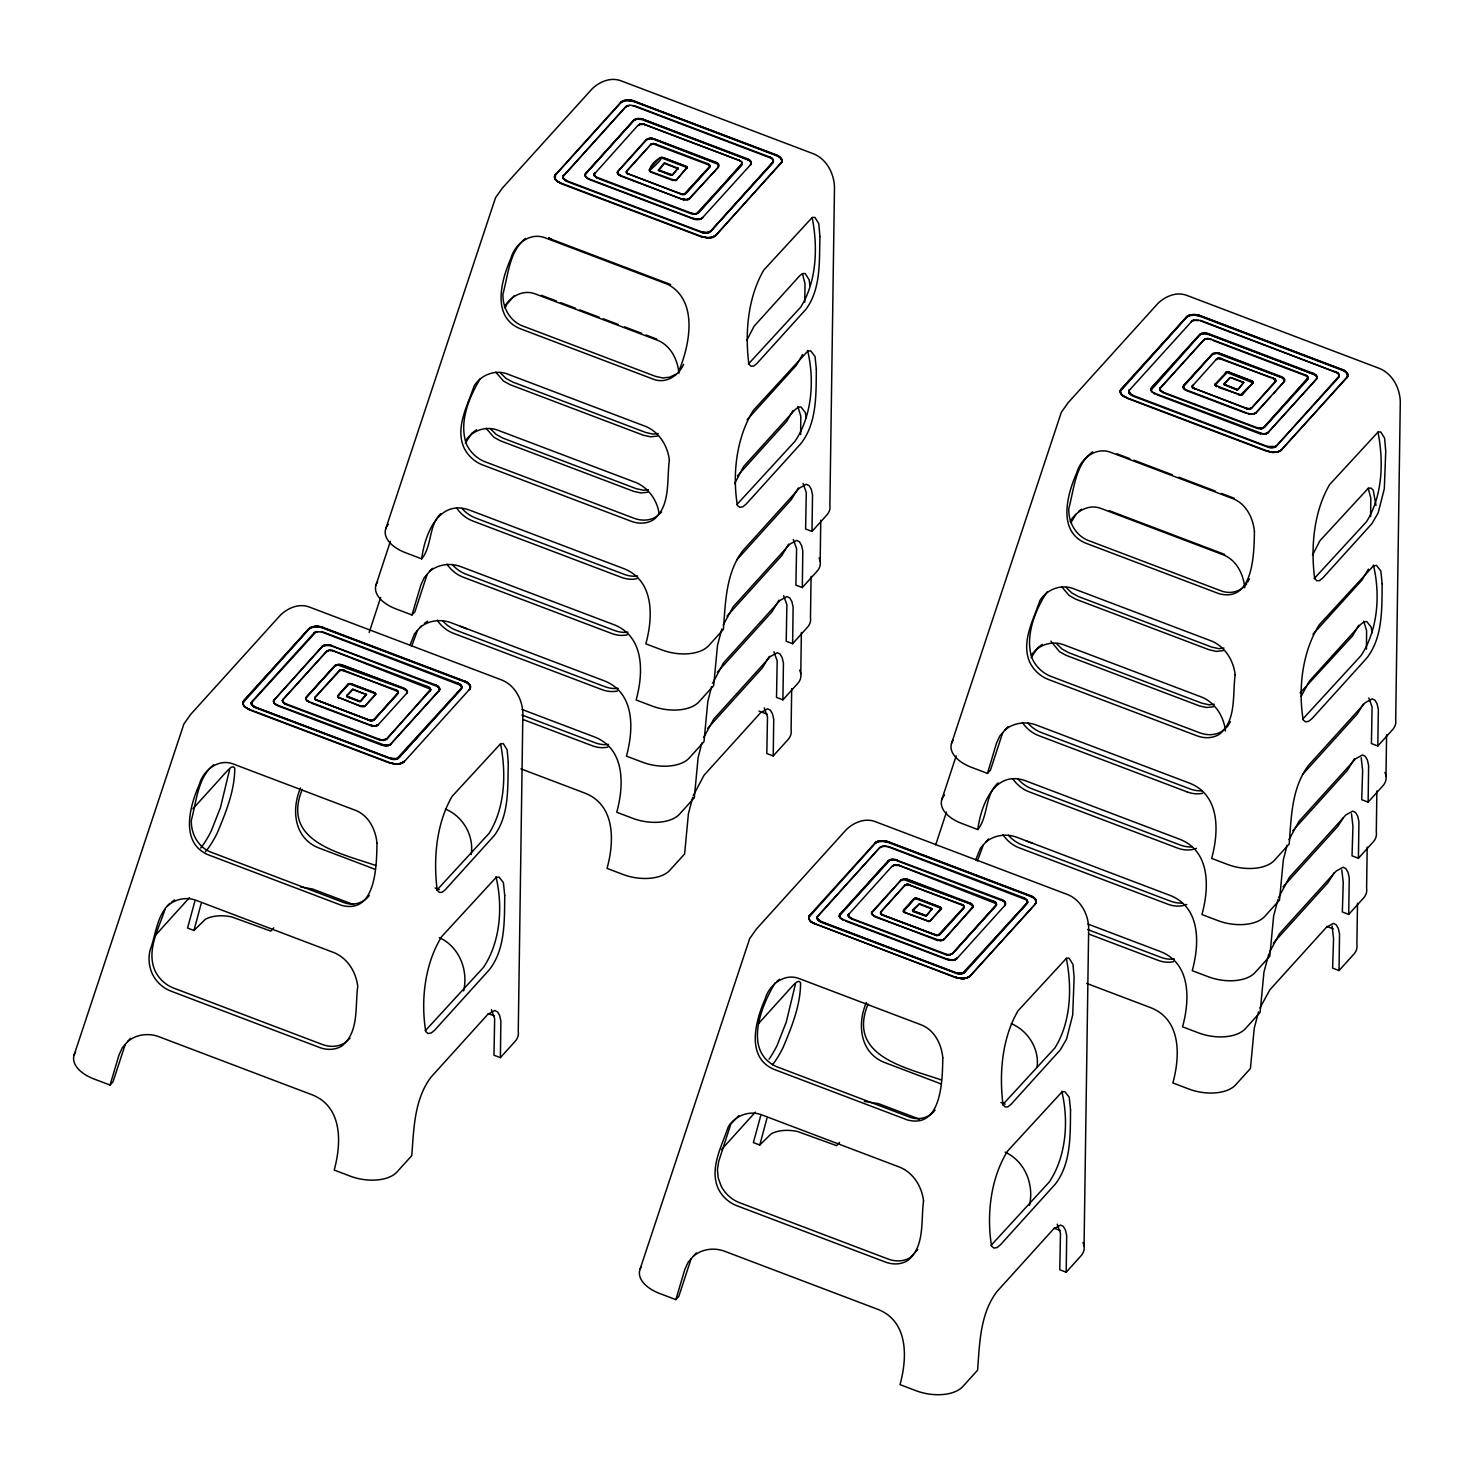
<?xml version="1.0" encoding="UTF-8"?>
<svg xmlns="http://www.w3.org/2000/svg" width="1474" height="1474" viewBox="0 0 1474 1474"><rect width="100%" height="100%" fill="white"/><g stroke="black" fill="none" stroke-linecap="round" stroke-linejoin="round"><path stroke-width="1.5" d="M791.685 688.616L791.096 729.851A35.616 19.715 9.8 0 1 788 739.635L773.224 755.959L766.812 753.527L767.493 717.027L764.232 707.907M800.787 673.71L801.377 632.493M811.087 576.352L810.479 617.569A35.616 19.715 9.8 0 1 807.384 627.353L792.625 643.696L786.213 641.264L786.895 604.764L783.615 595.625M820.17 561.428L820.778 520.211M1084.053 1246.083L1088.678 927.772C1088.199 914.285 1080.976 900.282 1068.171 894.792L875.316 821.663C865.072 817.628 853.796 822.418 846.297 829.641L756.457 928.989L749.695 938.569L639.882 1269.722M1357.499 903.193L1356.891 944.41A35.616 19.715 9.8 0 1 1353.814 954.194L1339.037 970.537L1332.625 968.105L1333.565 938.68L1332.109 926.077M1367.19 847.053L1366.601 888.269A35.616 19.715 9.8 0 1 1363.505 898.071L1348.728 914.396L1342.335 911.964L1343.256 882.539L1341.801 869.936M1376.882 790.912L1376.292 832.128A35.616 19.715 9.8 0 1 1373.197 841.93L1358.42 858.255L1352.026 855.823L1352.948 826.398L1351.492 813.795M1385.984 776.006L1386.592 734.771M491.395 1009.579L494.656 1018.7L493.974 1055.218L500.386 1057.65L500.884 1021.077L499.649 1015.531L497.567 1011.919L494.767 1010.482L487.82 1014.333L431.2 1076.923C414.176 1099.217 413.844 1128.973 411.78 1155.616L397.003 1171.959A35.616 19.715 9.8 0 1 350.222 1176.141L334.211 1170.061C341.544 1143.437 342.834 1106.808 312.027 1094.777L158.584 1036.591C148.211 1032.813 136.142 1034.38 127.593 1041.565M773.224 755.959L773.739 719.386L772.487 713.858L770.405 710.247L767.604 708.791L760.658 712.642L704.038 775.25L693.277 795.518M773.924 651.766L777.185 660.886L776.522 697.405L782.915 699.837L783.431 663.263L782.197 657.717L780.096 654.106L777.295 652.669L770.349 656.52L713.729 719.109L703.817 737.313M792.625 643.696L793.123 607.122L791.888 601.595L789.806 597.983L787.005 596.528L780.041 600.379L723.439 662.968L712.679 683.236M793.325 539.502L796.586 548.623L795.905 585.123L802.317 587.555L802.814 550.981L801.58 545.454L799.498 541.842L796.697 540.387L789.751 544.238L733.131 606.846L723.218 625.05M803.017 483.361L806.278 492.482L805.615 528.982L812.008 531.414L812.524 494.84L811.29 489.313L809.189 485.701L806.389 484.246L799.442 488.097L742.822 550.705C725.798 572.981 725.466 602.737 723.402 629.398L708.626 645.723A35.616 19.715 9.8 0 1 661.844 649.905L645.833 643.843C653.166 617.219 654.456 580.572 623.649 568.559L470.224 510.373C438.662 498.267 424.807 534.288 421.675 558.849L405.663 552.768A35.616 19.715 9.8 0 1 388.417 524.302M1057.208 1224.157L1060.469 1233.277L1059.788 1269.777L1066.199 1272.209L1066.697 1235.636L1065.462 1230.108L1063.38 1226.497L1060.58 1225.041L1053.634 1228.892L997.014 1291.5C979.989 1313.776 979.657 1343.533 977.594 1370.194L962.817 1386.518A35.616 19.715 9.8 0 1 916.017 1390.701L900.024 1384.639C907.358 1358.015 908.647 1321.367 877.841 1309.354L724.397 1251.168C714.024 1247.372 701.956 1248.957 693.406 1256.124M1339.037 970.537L1339.534 933.963L1338.3 928.436L1336.218 924.806L1333.417 923.369L1326.471 927.22L1269.851 989.809L1259.938 1008.032M1348.728 914.396L1349.244 877.822L1348.01 872.295L1345.909 868.683L1343.109 867.228L1336.163 871.079L1279.543 933.668L1269.63 951.891M1358.42 858.255L1358.936 821.681L1357.701 816.154L1355.601 812.543L1352.8 811.087L1345.854 814.938L1289.253 877.546L1278.492 897.813M1361.184 757.673L1362.639 770.257L1361.718 799.7L1368.13 802.114L1368.627 765.559L1367.393 760.013L1365.311 756.402L1362.51 754.946L1355.564 758.815L1298.944 821.405L1289.031 839.609M1368.83 697.921L1372.091 707.041L1371.41 743.559L1377.822 745.991L1378.337 709.418L1377.084 703.872L1375.002 700.261L1372.202 698.823L1365.256 702.674L1308.636 765.264C1291.611 787.558 1291.279 817.315 1289.216 843.957L1274.439 860.3A35.616 19.715 9.8 0 1 1227.658 864.483L1211.646 858.402C1218.98 831.778 1220.269 795.149 1189.463 783.118L1036.019 724.932C1025.646 721.154 1013.578 722.721 1005.028 729.906M800.64 434.572L800.787 416.129L797.895 406.603M804.804 302.133L805.007 283.634L802.446 273.722M1366.453 649.131L1366.601 630.688L1363.69 621.18M1370.617 516.692L1370.82 498.194L1368.259 488.281L1319.912 540.755L1312.505 555.053M463.647 990.878C468.474 970.021 459.188 946.695 439.326 937.593M471.219 854.515C474.167 835.758 462.983 816.246 445.461 809.097M1029.46 1205.437C1034.287 1184.58 1025.001 1161.272 1005.139 1152.152M1037.143 1066.9C1039.373 1048.806 1027.949 1030.547 1011.275 1023.675M244.905 707.28L243.007 704.148L243.892 700.592L308.821 628.698L312.451 626.782M253.712 706.967L253.786 706.562A7.112 3.943 9.8 0 1 251.354 702.49L251.593 705.033L255.26 707.704L391.513 759.221A7.13 3.943 9.8 0 0 398.127 758.631L461.141 689.279A7.13 3.943 9.8 0 0 460.496 685.244L460.57 684.839M273.501 701.403L274.127 699.413A7.278 4.035 9.8 0 0 277.609 705.198L385.211 745.402M276.025 704.977L273.924 703.043L273.648 700.445M282.547 700.168L282.732 702.25L285.661 704.388L379.352 739.911L383.664 740.519L386.833 739.248L430.537 689.335M282.676 700.039L282.621 700.85A5.546 3.077 9.8 0 0 285.845 703.743L380.845 739.819M314.957 698.16L315.307 697.018M337.712 695.986L347.956 684.268A3.059 1.695 9.8 0 1 351.918 683.899M347.016 696.926L346.832 695.396L347.33 697.073L360.117 701.661L366.473 694.438L360.78 700.979M375.299 694.807L375.594 693.83M406.658 693.554L406.824 691.14L403.894 689.003L337.915 665.014L334.745 666.285L305.929 698.068M439.123 687.805L439.436 689.943M461.749 687.861L461.38 685.742M470.077 688.45L469.764 684.986M554.574 177.341L555.514 174.356A10.797 5.97 9.8 0 0 560.783 183.016L701.698 236.485A10.889 6.025 9.8 0 0 715.94 235.195M778.456 155.986L634.668 101.374A10.687 5.914 9.8 0 0 626.561 100.287L634.668 101.374L776.319 154.881A10.171 5.638 9.8 0 1 781.238 163.006L715.756 235.25A10.687 5.914 9.8 0 1 707.096 237.683L701.624 236.964L560.728 183.531L555.237 179.515L555.551 175.001L620.536 103.143A10.687 5.914 9.8 0 1 634.575 101.89L776.116 155.562A9.968 5.527 9.8 0 1 781.81 160.795L781.386 158.768M562.957 176.309L563.234 178.815L566.882 181.486L703.135 233.003A7.13 3.943 9.8 0 0 709.749 232.413L772.763 163.061A7.13 3.943 9.8 0 0 772.118 159.008L772.192 158.602M563.05 176.198L563.381 178.262L567.011 180.915L701.532 231.823L706.838 232.616L710.744 231.05L773.26 161.514M587.647 178.741L585.141 175.756L585.768 173.195L633.709 120.186A7.333 4.054 9.8 0 1 643.235 119.265L749.971 160.426M594.777 173.084L594.354 176.014L597.283 178.17L690.974 213.693L695.286 214.301L698.455 213.011L741.68 165.235A5.693 3.151 9.8 0 0 741.846 162.822L741.919 162.416M594.298 173.803L594.243 174.614A5.546 3.077 9.8 0 0 597.467 177.506L691.14 213.03A5.638 3.114 9.8 0 0 696.649 213.49L741.68 164.646A5.546 3.077 9.8 0 0 738.935 160.169M617.422 173.084L617.551 171.85M626.579 171.942L626.929 170.8A4.256 2.358 9.8 0 0 628.864 174.227L682.425 194.255M677.929 167.981L672.531 175.111L670.67 175.277L658.215 170.302L663.908 163.209M686.939 167.207L676.179 180.454M687.216 167.612L676.271 180.012M687.971 199.838L718.28 167.336L717.764 164.093L653.848 139.404L649.537 138.777L646.367 140.067L617.495 172.255M698.529 212.569L742.159 163.098M750.745 161.587L751.058 163.725M781.699 162.232L782.012 160.224M810.718 921.84L808.821 918.726L809.705 915.151L874.727 843.331L878.264 841.359M817.241 916.994L817.407 919.592L821.073 922.282L957.326 973.798A7.13 3.943 9.8 0 0 963.941 973.19L1026.954 903.857A7.13 3.943 9.8 0 0 1026.309 899.803L1023.527 897.648L889.062 846.647L883.718 845.91L879.757 847.513L817.738 916.091M839.314 915.962L890.259 859.655M843.404 920.273L839.738 917.602L840.014 914.083L887.938 861.074L891.917 859.416L897.408 860.079M848.342 914.728L848.545 916.81L851.475 918.947L945.166 954.489L949.477 955.097L952.646 953.807L995.853 906.031A5.693 3.151 9.8 0 0 996.037 903.617L996.092 903.212M871.613 913.862L871.742 912.646M880.77 912.719L881.12 911.595M903.433 911.466L914.82 898.44L903.691 910.674L903.949 912.295L929.173 921.582L941.186 909.237A3.059 1.695 9.8 0 0 939.712 906.786L917.694 898.532A3.059 1.695 9.8 0 0 913.733 898.808L903.58 910.029A3.059 1.695 9.8 0 0 905.054 912.461L928.583 921.103M926.778 915.409L932.065 908.721L925.93 916.22L913.143 911.632L912.701 909.974M930.849 920.495L941.131 908.002M871.65 913.327L874.874 916.865L940.854 940.854L944.023 939.583L972.969 906.565L969.708 903.562L903.728 879.573L900.559 880.862L871.668 913.051M996.35 903.894L996.369 904.833A5.675 3.132 9.8 0 0 993.163 901.001L899.453 865.441A5.546 3.077 9.8 0 0 892.157 866.104L848.711 914.396M1004.918 902.364L1005.25 904.52M1027.562 902.42L1027.194 900.301M1035.89 903.028L1035.577 899.545M1036.204 901.019L1035.135 904.317L969.855 976.507L963.904 978.902L955.815 977.759L812.653 922.798M1122.304 395.087C1127.684 399.417 1117.992 393.521 1120.498 390.334L1186.404 317.205L1189.886 315.123M1339.074 376.091L1276.613 445.756A6.965 3.851 9.8 0 1 1267.345 446.401L1131.277 394.756A7.112 3.943 9.8 0 1 1128.789 390.831L1129.029 393.374L1132.695 396.045L1268.948 447.562A7.13 3.943 9.8 0 0 1275.563 446.972L1338.576 377.62A7.13 3.943 9.8 0 0 1339.203 375.667M1128.863 390.757L1131.313 394.7M1152.281 391.992L1150.954 390.315L1151.562 387.754L1200.462 333.935M1150.954 390.315L1199.504 335.353A7.13 3.943 9.8 0 1 1203.466 333.75L1208.864 334.524L1314.366 374.672A7.13 3.943 9.8 0 1 1316.872 377.657L1316.872 378.284M1159.983 388.51L1160.167 390.592L1163.097 392.729L1256.788 428.252L1261.099 428.86L1264.268 427.589L1307.493 379.813A5.693 3.151 9.8 0 0 1307.659 377.399L1307.733 376.976M1160.112 388.381L1160.056 389.191A5.546 3.077 9.8 0 0 1163.281 392.084M1183.364 386.409L1183.567 388.491L1186.496 390.628L1246.027 413.217M1192.392 386.501L1192.742 385.359M1216.695 386.741L1215.313 383.866L1226.442 372.222M1238.418 389.173L1243.688 382.485L1237.552 390.002L1224.028 384.217L1230.385 377.473L1243.135 382.079M1252.734 383.148L1252.753 381.784M1253.029 382.171L1252.513 383.535M1273.61 393.484L1284.536 381.158L1282.583 377.934L1216.787 353.336L1212.181 354.626L1183.29 386.814M1264.342 427.128L1307.972 377.676M1339.184 376.202L1338.816 374.083M1347.512 376.791L1347.199 373.327M229.686 769.262L220.455 807.531L211.298 830.875A29.554 6.393 -64.3 0 1 200.667 848.047M795.499 983.84L786.268 1022.09L777.111 1045.435A29.554 6.393 -64.3 0 1 769.059 1059.18M251.593 705.033L252.017 701.477L314.073 632.899M273.519 701.974L273.593 701.569A7.13 3.943 9.8 0 0 276.099 704.517L277.665 705.217M273.667 700.537L322.069 646.404M282.732 702.25L282.805 701.845A5.675 3.132 9.8 0 1 283.026 699.339L282.474 700.574M284.427 703.798L285.772 703.872M314.865 626.966L320.429 626.708M251.262 702.932L316.247 631.701M306.813 700.979L305.837 698.768M397.575 690.901L397.501 691.324A4.275 2.358 9.8 0 1 397.888 693.738L374.175 719.957A4.275 2.358 9.8 0 1 370.711 720.933L315.528 699.56L368.721 719.809A4.127 2.285 9.8 0 0 374.138 719.33L398.201 692.596M274.146 700.021L322.069 647.012A7.13 3.943 9.8 0 1 326.03 645.409L326.104 645.004M326.123 652.061L328.149 650.495M439.436 689.316A7.13 3.943 9.8 0 0 436.93 686.331L329.752 645.244M430.537 690.219A5.675 3.132 9.8 0 0 427.368 686.423L333.64 650.882A5.675 3.132 9.8 0 0 329.384 650.292L330.729 650.753M332.258 650.568L430.224 689.058A5.693 3.151 9.8 0 1 430.04 691.472M315.454 699.984A4.275 2.358 9.8 0 1 315.067 697.552L340.273 670.099M340.826 665.198L339.425 664.479M339.37 670.873A4.275 2.358 9.8 0 1 342.244 670.357L395.88 689.85A4.256 2.358 9.8 0 1 397.943 693.241L374.249 719.515A4.256 2.358 9.8 0 1 368.647 719.957L317.242 700.463A4.256 2.358 9.8 0 1 315.178 697.073L339.02 670.817A4.127 2.285 9.8 0 1 344.437 670.32M361.204 706.709L337.859 696.907A2.874 1.585 9.8 0 0 339.315 697.902L361.277 706.23L364.741 706.175M397.501 691.324L343.405 670.117M346.519 696.318L352.839 689.629L363.673 693.48M337.878 696.115L349.006 683.973M348.933 684.397L350.37 683.862M359.767 701.661L346.869 696.225M366.363 694.77L352.931 689.15M366.51 694.567L365.939 693.849M375.317 693.443L375.336 694.401L374.893 693.149M370.711 720.933L368.629 720.012M376.349 726.056L377.491 725.208A5.712 3.151 9.8 0 1 370.803 725.226L307.845 701.182M383.277 745.641A7.13 3.943 9.8 0 0 388.546 745.586L388.62 745.181M388.546 745.586L391.126 743.762A7.333 4.054 9.8 0 1 381.545 744.646M391.513 759.221L391.587 758.815A7.112 3.943 9.8 0 0 396.856 758.723L461.638 687.75M405.147 689.592L403.968 688.542M398.091 764.324L400.615 763.477M436.93 686.331L438.257 686.792M470.261 686.608L470.188 687.013A9.968 5.527 9.8 0 0 464.494 681.78L322.953 628.108A10.687 5.914 9.8 0 0 308.914 629.361L243.118 702.601M548.697 238.567L548.77 238.143A10.797 5.97 9.8 0 0 551.092 239.157L670.652 284.519M558.406 182.426L556.49 180.51M565.334 180.749L565.408 180.325A7.112 3.943 9.8 0 1 562.976 176.254M585.289 174.3L633.765 120.278L637.726 118.62L643.217 119.302M585.141 175.756L585.215 175.332A7.13 3.943 9.8 0 0 587.721 178.299L589.287 178.999M594.354 176.014L594.427 175.609A5.675 3.132 9.8 0 1 594.648 173.121M596.049 177.562L597.394 177.654M625.473 107.197L629.545 105.115L634.889 105.87L769.391 156.889A7.094 3.925 9.8 0 1 773.039 159.542L772.8 162.508M646.367 139.459L617.974 171.002A5.859 3.243 9.8 0 0 620.701 175.553L683.752 199.874L620.683 176.069L617.827 173.527M619.43 175.48L617.79 173.398M709.197 164.683L709.123 165.088A4.275 2.358 9.8 0 1 709.51 167.52L685.797 193.739A4.275 2.358 9.8 0 1 682.333 194.715L627.15 173.342M585.768 173.785L633.691 120.794A7.13 3.943 9.8 0 1 637.671 119.191L637.726 118.786M637.745 125.824L639.771 124.277M751.058 163.098A7.13 3.943 9.8 0 0 748.552 160.095L639.532 118.712M638.518 125.216L640.987 124.148A5.675 3.132 9.8 0 1 645.299 124.682L738.99 160.205A5.675 3.132 9.8 0 1 742.159 164.001M643.898 124.332L740.224 160.869M649.537 138.777L649.61 138.372A5.712 3.151 9.8 0 1 653.94 138.943L717.856 163.651M650.403 145.097L651.895 143.862M650.255 171.868C646.515 162.287 677.229 146.479 649.481 170.634A2.874 1.585 9.8 0 0 650.955 171.684L675.645 180.676M650.992 144.655A4.275 2.358 9.8 0 1 653.866 144.139L709.123 165.088M658.638 170.689L664.461 163.411L678.058 168.755M660.555 158.16L661.992 157.626M671.02 175.388L672.384 174.706M677.561 168.147L664.553 162.932M686.958 168.183L686.516 166.93M689.058 199.395L718.575 166.82A5.804 3.206 9.8 0 0 715.664 162.177M589.213 179.478L693.149 218.889A7.13 3.943 9.8 0 0 700.168 219.368L701.735 218.318M700.168 219.368L702.748 217.544A7.333 4.054 9.8 0 1 693.167 218.41L589.213 178.999A7.278 4.035 9.8 0 1 585.712 173.158M703.135 233.003L703.209 232.597A7.112 3.943 9.8 0 0 708.478 232.487M709.713 238.106L712.237 237.259M748.552 160.095L747.078 158.897A7.186 3.98 9.8 0 1 750.598 164.535M819.526 921.526L819.581 921.121A7.112 3.943 9.8 0 1 817.167 917.049L817.83 916.054A6.965 3.851 9.8 0 0 821.258 921.619L955.723 972.619A6.965 3.851 9.8 0 0 964.88 971.808L1027.525 902.383L962.651 973.227A7.112 3.943 9.8 0 1 957.4 973.337L955.686 972.711M839.332 916.533L839.406 916.128A7.13 3.943 9.8 0 0 841.912 919.076M848.545 916.81L848.619 916.404A5.675 3.132 9.8 0 1 848.821 913.917L848.416 915.409A5.546 3.077 9.8 0 0 851.659 918.302M882.06 846.279L881.986 846.684A7.13 3.943 9.8 0 1 889.006 847.163L1026.309 899.803M881.268 914.543L936.524 935.493L881.268 914.543A4.275 2.358 9.8 0 1 880.881 912.111L904.833 885.377A4.127 2.285 9.8 0 1 908.168 884.437L961.693 904.41A4.256 2.358 9.8 0 1 963.756 907.8M839.94 914.58L887.882 861.571A7.13 3.943 9.8 0 1 891.844 859.987L891.917 859.563M891.917 866.62L895.179 864.888A5.675 3.132 9.8 0 1 899.49 865.459M1005.25 903.894A7.13 3.943 9.8 0 0 1002.725 900.89L893.723 859.508M892.71 866.012L895.16 864.925M996.037 903.617L898.071 865.127A5.638 3.114 9.8 0 0 893.926 865.072M903.728 879.573L903.802 879.167A5.712 3.151 9.8 0 1 908.113 879.72M904.594 885.892L906.086 884.658M906.639 879.775L905.239 879.057M905.183 885.432A4.275 2.358 9.8 0 1 908.058 884.934L908.113 884.511M903.949 912.295L903.599 911.337M909.218 884.676L908.058 884.934M912.572 911.301L919.444 903.838L912.553 910.011M912.83 911.485L912.535 910.324M914.746 898.956L916.183 898.421M928.454 921.6L929.32 921.084A2.911 1.603 9.8 0 1 927.091 920.789A3.003 1.658 9.8 0 0 930.997 920.421L929.265 921.139M932.25 909.55L931.826 908.537M941.204 908.555L940.707 907.726M937.943 940.652L873.658 915.741M943.231 940.191L944.134 939.085M946.566 954.894L945.258 953.973A5.638 3.114 9.8 0 0 950.841 954.286M949.477 955.097L952.646 953.217L995.853 905.441A5.546 3.077 9.8 0 0 993.126 900.964M936.524 935.493A4.275 2.358 9.8 0 0 939.988 934.534L963.701 908.316A4.275 2.358 9.8 0 0 963.314 905.884L962.633 904.925M952.72 960.458A7.13 3.943 9.8 0 0 954.36 960.164L955.926 959.113M954.36 960.164L956.829 958.34A7.333 4.054 9.8 0 1 947.358 959.206M970.942 904.17L906.731 879.259M1002.725 900.89L1004.07 901.351M1036.056 901.167L1036.001 901.572A9.968 5.527 9.8 0 0 1030.289 896.339L888.767 842.667A10.687 5.914 9.8 0 0 874.727 843.939L808.931 917.178M1160.167 390.592L1160.241 390.186A5.675 3.132 9.8 0 1 1160.462 387.68L1159.909 388.915M1191.287 321.774L1193.682 320.042M1183.567 388.491L1183.64 388.086A5.73 3.169 9.8 0 1 1183.788 385.58L1212.236 354.128A5.73 3.169 9.8 0 1 1219.753 353.447L1283.651 378.21M1185.243 390.039L1183.272 387.109M1275.01 379.242L1274.936 379.666A4.275 2.358 9.8 0 1 1275.323 382.079L1251.61 408.316A4.275 2.358 9.8 0 1 1248.146 409.275L1192.963 387.902L1246.156 408.151A4.182 2.303 9.8 0 0 1249.289 408.648M1203.466 333.75L1205.364 333.161M1160.333 388.178L1204.405 339.37M1204.332 339.775L1206.801 338.707M1211.038 339.72L1209.693 338.909A5.638 3.114 9.8 0 0 1205.548 338.854L1206.801 338.67A5.675 3.132 9.8 0 1 1211.112 339.241M1215.35 353.355L1215.424 352.949A5.712 3.151 9.8 0 1 1219.753 353.502L1216.861 352.82M1217.708 358.44L1216.216 359.674M1215.055 385.23L1227.013 372.609L1252.771 382.743M1217.616 358.882A4.275 2.358 9.8 0 1 1219.68 358.698L1273.333 378.192A4.256 2.358 9.8 0 1 1275.379 381.582M1215.221 385.654L1215.092 384.696M1271.104 377.86L1220.841 358.458M1224.194 385.082L1224.157 384.106M1243.061 382.577L1231.066 377.62M1236.833 389.947L1224.562 384.751M1218.685 387.496L1240.942 394.866A2.911 1.603 9.8 0 1 1238.713 394.553L1215.221 385.119M1240.095 395.364L1252.716 383A2.874 1.585 9.8 0 0 1252.366 381.397L1229.279 372.406A2.856 1.585 9.8 0 0 1225.502 372.793M1248.146 409.275L1246.064 408.353A4.256 2.358 9.8 0 0 1251.666 407.801L1275.636 380.937M1254.927 413.549L1249.639 414.028M1258.188 428.676L1256.88 427.736A5.638 3.114 9.8 0 0 1262.463 428.068L1264.342 427.073M1261.099 428.86L1262.407 428.639M1274.936 379.666L1274.255 378.707M1264.342 434.222A7.13 3.943 9.8 0 0 1265.982 433.927L1267.548 432.877M1265.982 433.927L1268.561 432.103A7.333 4.054 9.8 0 1 1258.98 432.988M1270.072 452.297L1272.91 452.278M1275.563 446.972L1276.558 445.609M1278.05 451.818L1272.836 452.702M1307.659 377.399L1306.038 375.428M1314.366 374.672L1312.892 373.475M1316.872 377.657L1316.558 376.146M1338.797 374.599A7.13 3.943 9.8 0 0 1337.931 373.585L1338.005 373.18M1347.697 374.949L1347.623 375.354A9.968 5.527 9.8 0 0 1341.93 370.121L1200.389 316.449A10.687 5.914 9.8 0 0 1186.349 317.702L1120.553 390.942M302.244 789.493C280.963 841.414 339.241 852.856 375.741 865.478M868.057 1004.052C846.776 1055.974 905.054 1067.416 941.554 1080.037M300.53 787.927C290.875 810.368 294.45 839.314 320.005 848.398L375.133 869.31M866.343 1002.486C856.689 1024.927 860.245 1053.873 885.819 1062.975L940.946 1083.869M194.863 901.259L187.566 928.049L193.96 930.481L201.146 903.636M760.676 1115.836L753.38 1142.608L759.773 1145.04L766.959 1118.213M411.578 646.423L417.455 630.504M977.391 861L983.269 845.081M75.635 1051.994A35.616 19.715 9.8 0 0 94.041 1078.986L110.053 1085.067L118.989 1055.015L122.36 1047.646L130.467 1038.396M377.565 581.898A35.616 19.715 9.8 0 0 395.972 608.909L411.983 614.971L420.901 584.92L424.272 577.55L432.379 568.319M409.938 645.354L414.581 633.691L421.38 625.953M641.448 1266.553A35.616 19.715 9.8 0 0 659.855 1293.564L675.866 1299.626L684.784 1269.575L688.155 1262.205L696.262 1252.974M953.07 740.335A35.616 19.715 9.8 0 0 971.477 767.328L987.488 773.408L996.424 743.357L999.796 735.987L1007.903 726.737M944.539 795.002A35.616 19.715 9.8 0 0 961.785 823.469L977.796 829.549C980.929 804.988 994.784 768.986 1026.328 781.073L1179.771 839.259C1210.578 851.29 1209.288 887.919 1201.936 914.543L1217.948 920.624A35.616 19.715 9.8 0 0 1264.747 916.423L1279.506 900.098L1283.32 859.876L1287.06 845.284M975.751 859.913L980.394 848.25L988.501 839.019M721.818 628.919L717.506 645.317L713.692 685.539L698.934 701.864A35.616 19.715 9.8 0 1 652.134 706.046L636.123 699.984C643.475 673.36 644.764 636.713 613.958 624.7L460.514 566.513C450.141 562.718 438.073 564.302 429.524 571.47M711.555 686.847L707.815 701.44L704.001 741.662L689.242 758.005A35.616 19.715 9.8 0 1 642.443 762.187L626.432 756.107C633.783 729.483 635.073 692.854 604.248 680.822L450.823 622.636C440.45 618.859 428.381 620.425 419.832 627.611M701.864 742.988L698.123 757.581L694.309 797.803L679.532 814.145A35.616 19.715 9.8 0 1 632.751 818.328L616.74 812.248C624.073 785.624 625.381 748.995 594.556 736.963L522.109 709.491M692.725 797.323L688.413 813.722L684.618 853.943L669.841 870.268A35.616 19.715 9.8 0 1 623.06 874.469L607.048 868.389C614.382 841.765 615.671 805.117 584.865 793.104L520.93 768.857M1277.94 899.619L1273.628 916.017L1269.814 956.239L1255.056 972.564A35.616 19.715 9.8 0 1 1208.256 976.746L1192.245 970.684C1199.578 944.06 1200.886 907.413 1170.061 895.4L1016.636 837.214C1006.263 833.418 994.195 835.003 985.645 842.17M1268.801 953.954L1263.937 972.158L1260.123 1012.38L1245.346 1028.705A35.616 19.715 9.8 0 1 1198.565 1032.887L1182.553 1026.825C1189.886 1000.183 1191.176 963.554 1160.37 951.541L1087.923 924.051M1258.538 1011.883L1254.227 1028.281L1250.431 1068.503L1235.654 1084.846A35.616 19.715 9.8 0 1 1188.873 1089.028L1172.862 1082.948C1180.195 1056.324 1181.485 1019.695 1150.678 1007.663L1086.743 983.434M74.069 1055.163L183.881 724.01L190.643 714.429L280.484 615.082C287.983 607.841 299.259 603.069 309.503 607.104L502.358 680.233C515.163 685.723 522.386 699.708 522.865 713.195L518.258 1031.524A35.616 19.715 9.8 0 1 515.163 1041.307L500.386 1057.65M385.691 528.945L495.504 197.774L502.266 188.193L592.106 88.864C599.623 81.623 610.881 76.851 621.144 80.867L813.98 153.996C826.785 159.505 834.008 173.49 834.487 186.977L829.88 505.306A35.616 19.715 9.8 0 1 826.785 515.089L812.008 531.414M375.999 585.067L390.37 541.327M369.163 632.457L380.679 597.467M951.504 743.504L1061.317 412.352L1068.079 402.77L1157.919 303.423C1165.418 296.182 1176.694 291.41 1186.939 295.445L1379.793 368.574C1392.598 374.064 1399.821 388.049 1400.3 401.554L1395.694 719.865A35.616 19.715 9.8 0 1 1392.598 729.648L1377.822 745.991M941.794 799.645L956.184 755.886M935.695 844.842L946.492 812.027M746.692 340.494L754.098 326.196L799.645 275.841L802.556 273.593L805.209 273.519L809.079 279.71L810.037 285.532M734.605 483.712L743.615 466.521L794.689 410.048L797.968 407.395L800.953 406.953L805.338 412.573L806.425 418.266M1301.174 696.299L1309.428 681.08L1360.502 624.607L1363.782 621.973L1366.766 621.512L1371.152 627.15L1372.239 632.825M505.14 308.14L506.706 304.418L514.223 295.777M1070.953 522.699L1076.002 514.279M165.014 909.476C158.621 928.915 145.889 950.896 155.267 971.348A29.554 24.745 46.8 0 0 173.711 988.114L322.143 1044.403A29.554 24.745 46.8 0 0 344.419 1043.076L350.001 1038.286M465.305 443.103L471.864 433.227L476.544 429.818M1031.118 657.662L1037.678 647.786L1042.358 644.396M125.235 1044.458L113.019 1081.805L110.053 1085.067M427.165 574.363L414.931 611.71L411.983 614.971M691.048 1259.017L678.814 1296.365L675.866 1299.626M1002.67 732.799L990.454 770.147L987.488 773.408M802.611 354.534L796.347 365.312L747.115 419.74M792.92 410.675L786.637 421.435L737.405 475.881M1368.425 569.093L1362.16 579.872L1312.929 634.299M1358.733 625.234L1352.45 636.013L1300.123 692.891M798.374 487.968L791.391 499.502L736.632 560.065M788.664 544.109L781.699 555.643L726.922 616.206M778.972 600.231L772.008 611.784L717.23 672.328M769.281 656.372L762.298 667.925L707.538 728.469M1363.321 704.185L1357.204 714.079L1302.445 774.624M1354.477 758.668L1347.512 770.202L1292.735 830.765M1343.09 818.107L1337.802 826.343L1283.043 886.906M1334.246 872.59L1328.111 882.484L1273.352 943.047M683.623 364.318C678.685 375.778 665.566 384.253 653.166 379.131L519.751 328.536C491.247 316.468 501.436 279.692 510.925 258.3C514.721 244.279 529.719 232.192 544.532 237.609L667.943 284.408C698.897 301.193 689.629 345.635 678.464 372.001M1247.612 582.212L1249.436 578.877M562.884 176.714L626.671 105.925M594.096 174.356L637.984 125.308A5.546 3.077 9.8 0 1 645.262 124.664M677.948 169.142L677.782 167.796M364.649 706.23L375.557 694.272M684.433 193.905L709.823 166.378M386.999 745.439L385.193 745.457A7.149 3.961 9.8 0 0 390.997 743.799L439.565 689.814L438.81 691.288M750.432 165.051L751.243 163.577M469.322 689.758L470.28 687.916M781.902 161.698L715.664 235.711L712.163 237.664M1128.697 391.273L1129.453 389.818A6.965 3.851 9.8 0 0 1132.88 395.401M848.287 915.133L848.969 913.862M964.014 907.173L940.062 934.074M996.295 904.704L952.72 953.346M1307.917 378.486L1263.458 427.552M1004.623 905.847L1005.434 904.373M1317.056 378.155L1267.327 433.393M1347.715 376.257L1280.003 451.413M1230.385 721.726L1227.437 726.627L1221.854 731.417A29.554 24.745 46.8 0 1 1199.578 732.744L1051.146 676.455A29.554 24.745 46.8 0 1 1032.703 659.689C1023.877 638.389 1035.08 609.407 1047.369 591.645M917.786 1249.584L910.232 1257.635A29.554 24.745 46.8 0 1 887.956 1258.962L739.524 1202.673A29.554 24.745 46.8 0 1 721.081 1185.907L718.207 1177.91L717.396 1169.564L718.704 1161.438L730.809 1124.054L738.879 1115.615M504.384 306.997C510.207 296.514 522.994 289.365 534.822 293.75L658.233 340.549C670.983 346.058 677.708 359.932 678.906 373.18M1070.198 521.556C1076.02 511.091 1088.807 503.942 1100.636 508.309L1224.046 555.127C1236.797 560.617 1243.503 574.491 1244.719 587.739M775.232 982.789C761.174 1005.729 742.859 1051.017 776.411 1066.605L909.827 1117.2C918.781 1120.609 929.283 1117.808 935.069 1110.106M480.321 378.634C468.843 397.538 458.23 423.222 466.889 445.111A29.554 24.745 46.8 0 0 485.333 461.878L633.765 518.166A29.554 24.745 46.8 0 0 656.041 516.858L661.623 512.068M465.563 440.726C472.251 430.334 486.107 425.802 497.678 430.132L636.105 482.624C648.8 487.986 657.367 500.718 659.228 514.168M169.934 903.304C156.741 915.243 156.023 934.092 150.219 949.827C148.026 958.026 148.948 966.686 152.541 974.351A29.554 24.8 47 0 0 170.984 991.136L319.397 1047.424A29.554 24.8 47 0 0 341.692 1046.079C359.343 1032.408 354.976 1006.208 357.74 986.438C356.118 972.232 347.68 958.34 334.174 952.701L195.747 900.209C186.019 896.653 174.872 899.122 167.354 906.178M1031.376 655.285C1038.046 644.893 1051.92 640.361 1063.491 644.691L1201.9 697.184C1215.424 702.822 1223.844 716.714 1225.484 730.92M440.781 513.689C428.344 525.536 432.232 546.246 421.675 558.849M998.193 782.878C984.595 794.781 988.501 816.32 977.796 829.549M555.624 174.485L620.536 102.535L624.073 100.564M563.437 175.793L625.713 106.681M626.782 170.873L651.084 144.194M627.076 173.748A4.275 2.358 9.8 0 1 626.69 171.334L650.642 144.581A4.256 2.358 9.8 0 1 653.959 143.66L652.908 143.641M658.749 170.192L672.42 174.816L677.929 168.552M400.633 763.403L404.226 761.413A10.834 6.007 9.8 0 1 390.039 762.684L249.106 709.27A10.889 6.025 9.8 0 1 243.836 700.574L308.914 628.772A10.889 6.025 9.8 0 1 323.138 627.427L464.678 681.099A10.171 5.638 9.8 0 1 469.616 689.242L404.042 761.929L400.541 763.901M282.99 699.376L327.081 650.937M282.897 699.837L326.362 651.526A5.546 3.077 9.8 0 1 333.64 650.882M710.8 231.178L772.763 162.472A7.02 3.888 9.8 0 0 769.354 156.852M192.873 808.839L227.844 770.183L230.884 767.457L233.242 766.738L234.735 768.083C234.863 790.414 225.817 812.616 217.194 833.105A29.554 6.467 -64.4 0 1 205.383 851.696M309.079 701.79A5.859 3.243 9.8 0 1 306.26 697.11L335.501 665.032M306.352 697.239L334.745 665.695M348.011 684.304L337.933 695.599A3.059 1.695 9.8 0 0 339.26 697.902L338.633 697.571M346.758 695.433L352.691 689.206M360.872 700.703L366.271 694.733M155.71 934.995L189.538 897.555M375.078 695.175L364.557 706.691M193.96 930.481L205.328 919.297A28.43 15.735 9.8 0 1 231.731 916.92L270.811 931.107L273.759 927.846M399.178 757.415L461.215 688.819M802.317 587.555L817.075 571.23A35.616 19.715 9.8 0 0 819.083 557.891M782.915 699.837L797.692 683.494A35.616 19.715 9.8 0 0 799.682 670.154M1129.25 390.352L1192.484 320.503M1160.425 387.717L1203.797 339.868A5.546 3.077 9.8 0 1 1211.075 339.223L1304.803 374.764A5.675 3.132 9.8 0 1 1307.972 378.56M1183.64 385.433L1212.936 353.373M1224.194 383.774L1229.721 377.768M1242.398 394.719L1252.808 383A3.059 1.695 9.8 0 0 1251.334 380.568L1229.316 372.314M1284.388 381.379L1255.737 412.904L1252.587 414.139M1255.645 413.346L1270.625 396.801M817.628 916.57L879.886 847.476M1155.045 393.54A7.278 4.035 9.8 0 1 1151.526 387.736L1199.467 334.709A7.333 4.054 9.8 0 1 1209.049 333.824L1313.002 373.254A7.333 4.054 9.8 0 1 1316.54 379.113L1268.395 432.177A7.149 3.961 9.8 0 1 1262.647 433.761L1153.534 392.821A7.13 3.943 9.8 0 1 1151.028 389.855M758.686 1023.398L793.638 984.743L796.697 982.016L799.055 981.316L800.548 982.661C800.677 1004.992 791.63 1027.194 783.007 1047.682A29.554 6.467 -64.4 0 1 772.413 1064.854M1278.069 451.744L1281.661 449.754A10.889 6.025 9.8 0 1 1267.456 451.044L1126.541 397.612A10.889 6.025 9.8 0 1 1121.272 388.915L1186.349 317.113A10.889 6.025 9.8 0 1 1200.573 315.768L1342.132 369.44A10.171 5.638 9.8 0 1 1347.052 377.584L1281.551 449.828A10.687 5.914 9.8 0 1 1267.511 451.081M901.314 879.591L872.166 911.798A5.73 3.169 9.8 0 0 872 914.23L873.695 915.815M721.505 1149.554L755.351 1112.133M938.625 934.7L963.646 907.689A4.127 2.285 9.8 0 0 961.656 904.391M944.115 939.122L972.766 907.616M759.773 1145.04L771.142 1133.856A28.43 15.735 9.8 0 1 797.545 1131.498L836.606 1145.667L839.572 1142.405M956.7 958.855L1004.918 905.331A7.333 4.054 9.8 0 0 1001.38 899.472L895.584 859.711M874.635 843.275A10.889 6.025 9.8 0 1 888.933 841.986L1030.492 895.676A10.171 5.638 9.8 0 1 1035.43 903.802L969.929 976.046A10.687 5.914 9.8 0 1 955.889 977.299L814.919 923.829A10.889 6.025 9.8 0 1 809.65 915.133M1368.13 802.114L1382.888 785.789A35.616 19.715 9.8 0 0 1384.897 772.45M1066.199 1272.209L1080.958 1255.885A35.616 19.715 9.8 0 0 1082.966 1242.545M369.255 895.529C363.488 903.249 352.968 906.049 344.013 902.641L210.598 852.027C197.977 846.979 190.699 833.289 191.362 820.023C196.632 801.285 197.553 777.756 213.748 764.693M1246.691 583.87C1240.924 591.59 1230.403 594.391 1221.449 590.982L1088.033 540.387C1075.412 535.32 1068.134 521.63 1068.797 508.364C1074.196 489.092 1075.117 464.623 1092.621 451.855M736.926 504.532L795.149 441.113C812.285 415.355 814.606 379.666 807.586 350.462M425.304 1030.75L483.527 967.349C500.644 941.573 502.984 905.902 495.964 876.698M1302.74 719.091L1360.963 655.69C1378.098 629.914 1380.419 594.243 1373.399 565.039M991.118 1245.327L1049.341 1181.908C1066.457 1156.15 1068.797 1120.461 1061.777 1091.257M525.37 238.456C509.175 251.538 508.254 275.067 502.984 293.805C502.321 307.071 509.599 320.742 522.22 325.809L655.635 376.404L662.71 377.952L669.583 377.233L675.792 374.285M1078.6 511.515L1081.474 509.156M776.669 981.61L779.562 979.252M748.368 364.041L800.695 307.145C816.946 281.276 817.923 246.637 812.156 217.581M436.746 890.259L489.073 833.363C505.306 807.494 506.301 772.855 500.534 743.799M1314.182 578.6L1366.509 521.704C1382.759 495.835 1383.736 461.196 1377.969 432.14L1329.603 484.614C1313.555 512.16 1310.681 547.646 1314.661 578.582L1316.798 580.774L1319.525 580.627L1322.62 578.177L1371.852 523.731L1378.135 512.952L1384.326 488.723L1385.744 451.155L1384.583 438.128L1380.714 431.956L1378.061 432.029M1002.56 1104.837L1054.887 1047.94C1071.119 1022.072 1072.114 987.433 1066.347 958.376L1017.981 1010.851C1001.933 1038.396 999.059 1073.864 1003.039 1104.818L1005.176 1106.992L1007.884 1106.845L1010.998 1104.394L1060.23 1049.967L1066.513 1039.188L1072.704 1014.96L1074.122 977.391L1072.961 964.365L1069.092 958.174L1066.439 958.247M660.076 157.865L659.689 158.179A2.856 1.585 9.8 0 1 663.447 157.902M701.513 218.815L750.745 164.535A7.333 4.054 9.8 0 0 747.189 158.695L643.161 119.431M313.962 632.936L315.049 632.162M322.143 646.496L327.928 644.82M339.462 670.43L338.873 670.873A4.256 2.358 9.8 0 1 342.318 669.878L341.268 669.878M374.175 719.367L372.811 720.141M377.528 725.134L378.321 724.526A5.804 3.206 9.8 0 1 370.785 725.171L372.13 726.092L311.18 703.098M377.418 725.613L406.953 693.038A5.804 3.206 9.8 0 0 404.042 688.395L340.918 664.7M382.3 740.077L386.833 738.64M386.114 739.34L430.04 690.864A5.546 3.077 9.8 0 0 427.313 686.405M389.891 745.052L439.123 690.772A7.333 4.054 9.8 0 0 435.567 684.913L331.521 645.667M1199.578 334.838L1201.881 333.419M1203.668 339.904L1205.585 338.836M1216.898 358.772L1216.308 359.214A4.256 2.358 9.8 0 1 1219.772 358.219L1218.703 358.219M879.646 847.992L880.862 846.721M914.267 898.661L913.88 898.974A2.856 1.585 9.8 0 1 917.639 898.679L940.246 907.265M955.705 959.611L956.921 958.34M963.959 972.582L964.917 971.827M970.132 975.991A10.889 6.025 9.8 0 1 955.834 977.262A10.834 6.007 9.8 0 0 970.095 975.972L966.447 977.981M171.5 902.18L174.614 899.914M424.365 623.355L427.736 621.18M626.561 105.962L627.998 105.391M634.741 119.523L636.105 118.97M688.063 199.34L689.279 198.879M712.255 237.185L715.848 235.177A10.834 6.007 9.8 0 1 701.661 236.466M314.939 632.18L316.376 631.627M323.119 645.741L324.483 645.188M326.896 651.434L327.983 651.011M1192.374 320.521L1200.702 320.429L1337.895 373.033M1200.555 334.082L1203.539 333.179M349.006 683.881L348.067 684.415A2.856 1.585 9.8 0 1 351.825 684.12L374.433 692.688M377.639 725.116L375.151 725.779M1241.458 395.253L1242.582 394.203A3.003 1.658 9.8 0 1 1238.694 394.553L1239.431 394.792M388.62 745.144L390.113 744.536M1250.247 408.482L1251.61 407.708A4.127 2.285 9.8 0 1 1246.156 408.151M1267.308 446.493L1275.636 446.456M639.698 124.332L640.987 124.092M686.773 199.561L688.1 199.322M696.668 213.601L693.941 213.859M1237.939 389.376L1236.907 389.505M316.302 631.627L323.267 632.088L457.769 683.107A7.094 3.925 9.8 0 1 461.417 685.76M328.057 650.55L329.365 650.329M396.838 758.613L389.873 758.152L255.37 707.188M926.317 915.612L912.811 910.692M940.965 940.357L943.452 939.675A5.712 3.151 9.8 0 1 936.616 939.786M961.03 973.466L962.651 973.172M658.159 433.54L653 434.093L645.944 432.545L512.51 381.95L505.895 378.302L500.312 372.848M657.441 436.083L650.55 436.801L643.475 435.272L510.059 384.677L503.445 381.029L495.798 372.13M648.468 489.681L643.309 490.216L636.252 488.686L502.818 438.091L496.204 434.443L490.621 428.989M647.731 492.224L640.858 492.942L633.783 491.395L500.368 440.8L493.735 437.152L486.107 428.271M1223.973 648.118L1218.814 648.652L1211.757 647.104L1078.323 596.509L1071.709 592.861L1066.126 587.426M1223.254 650.642L1216.363 651.379L1209.288 649.831L1075.873 599.236L1069.258 595.588L1061.612 586.689M1214.281 704.259L1209.122 704.793L1202.047 703.245L1068.632 652.65L1062.017 649.002L1056.434 643.567M1213.544 706.783L1206.653 707.502L1199.596 705.972L1066.181 655.377L1059.548 651.729L1050.888 641.116M1368.369 488.152L1371.023 488.078L1373.234 490.16L1375.997 505.508M637.671 119.191L641.301 119.431M640.914 124.553L642.351 124.535M693.222 218.392L698.621 219.202M1192.355 314.681L1200.481 315.933L1344.27 370.564M1206.727 339.112L1209.638 339.315M1259.736 428.418L1261.173 428.4M1262.628 433.798L1264.434 433.78M326.03 645.409L329.679 645.649M880.733 840.917L888.859 842.17L1032.648 896.782M891.844 859.987L895.492 860.226M895.105 865.349L897.998 865.533M907.081 884.437L908.15 884.437A4.256 2.358 9.8 0 0 904.704 885.413L880.955 911.669A4.256 2.358 9.8 0 0 883.055 915.022L934.516 934.387A4.127 2.285 9.8 0 0 939.951 933.89M948.114 954.636L949.551 954.636M841.912 919.057L947.414 959.206L952.812 959.998M961.011 973.411L957.437 973.172M300.549 886.906L312.635 889.043L353.557 904.575M864.39 1101.447L878.449 1103.621L919.371 1119.134M629.269 100.103L632.051 100.49M651.066 138.261L653.94 138.888A5.73 3.169 9.8 0 0 646.423 139.551M653.866 144.139L654.972 144.286M661.937 158.05L686.442 167.336M683.825 199.377L685.336 199.58M1205.364 333.069L1315.785 375.004M1219.68 358.698L1220.785 358.864M1251.15 414.157L1248.202 413.512A5.804 3.206 9.8 0 0 1255.83 412.831M327.928 644.728L331.595 645.52A7.333 4.054 9.8 0 0 321.995 646.349M342.244 670.357L343.35 670.523M350.296 684.268L374.82 693.572M372.203 725.595L373.714 725.816M916.109 898.827L940.633 908.131M938.017 940.172L939.528 940.375M655.046 143.807L707.52 163.614A4.256 2.358 9.8 0 1 709.565 167.004M671.112 174.872L659.044 170.339M1207.188 333.548L1208.956 334.064M691.066 213.177L692.467 213.583M1236.962 389.283L1224.912 384.806M1248.165 414.028L1249.565 414.434M1259.036 432.969L1260.804 433.485M320.411 626.818L466.834 682.222M329.752 645.207L331.521 645.723M359.527 700.942L347.219 696.281M1200.628 320.927L1335.131 371.927M1213.176 340.531L1305.964 375.852M653.995 138.777L715.719 162.103M1219.79 353.355L1281.532 376.662M650.255 171.352L650.937 171.666A3.059 1.695 9.8 0 1 649.408 169.234L659.633 158.087A3.059 1.695 9.8 0 1 663.54 157.663L685.521 166.009A3.059 1.695 9.8 0 1 687.013 168.441M663.466 157.847L686.589 166.802A2.948 1.64 9.8 0 1 686.902 168.423A2.874 1.585 9.8 0 0 686.902 167.244M650.882 172.163L672.844 180.491M1185.28 389.523L1248.238 413.531A5.712 3.151 9.8 0 0 1254.945 413.512M1157.145 394.848L1258.962 433.467A7.13 3.943 9.8 0 0 1260.712 433.982M1126.541 398.109L1267.437 451.523M1116.85 453.752L1129.729 458.617M1133.93 460.22L1172.42 474.794M1178.758 477.226L1215.129 490.989M1221.467 493.422L1234.328 498.286M541.345 295.316L556.361 300.991M560.562 302.594L575.56 308.269M579.779 309.89L599.052 317.186M603.253 318.789L618.269 324.464M624.607 326.896L641.743 333.364M645.962 334.985L656.685 339.038M1109.277 510.686L1224.636 554.408M1187.141 791.907L1038.709 735.618A29.554 24.8 47 0 1 1022.422 722.518M758.944 711.076L767.364 714.264M1326.858 926.446L1333.178 928.841M460.404 626.376L466.797 628.79M1026.217 840.935L1032.611 843.368M521.851 714.982L594.98 742.712A29.554 24.745 46.8 0 0 608.596 744.425M1087.646 929.541L1160.793 957.289A29.554 24.745 46.8 0 0 1174.409 959.003M523.399 719.644L592.253 745.752A29.554 24.8 47 0 0 607.712 747.134M1089.212 934.203L1158.048 960.311A29.554 24.8 47 0 0 1173.507 961.693M342.392 664.958L404.097 688.321M969.91 902.899L908.187 879.536A5.73 3.169 9.8 0 0 900.614 880.346M910.213 885.395L962.559 905.331M351.844 684.065L373.806 692.393A3.059 1.695 9.8 0 1 375.373 694.659M919.776 903.857L931.513 908.316M919.721 904.354L931.752 908.942M913.29 911.024L925.009 915.428M945.313 953.825L851.585 918.449L848.692 916.275M277.591 705.714L381.526 745.125M845.523 921.084L947.34 959.685A7.13 3.943 9.8 0 0 949.09 960.2M251.796 704.461L255.389 707.152L389.91 758.06A6.965 3.851 9.8 0 0 399.067 757.231M821.184 921.766L955.668 972.766M435.125 887.993L439.363 889.596M1000.938 1102.552L1005.176 1104.173M488.207 1013.559L494.527 1015.954M1054.021 1228.118L1060.34 1230.514M1273.26 378.671L1274.181 379.113M769.336 156.852L772.1 158.473M1243.079 382.061L1243.743 382.54M770.865 158.105L634.833 106.368A7.13 3.943 9.8 0 0 633.065 105.852M1153.46 393.318L1155.026 394.055M1124.201 396.469L1126.615 397.612A10.797 5.97 9.8 0 1 1121.364 388.97M620.757 175.609L618.509 174.3M558.388 181.91L560.802 183.052A10.889 6.025 9.8 0 1 555.458 174.337M551.11 239.193L548.697 238.033A10.889 6.025 9.8 0 0 551.036 239.175M821.202 921.711L817.167 918.007M812.579 922.687L814.993 923.848A10.797 5.97 9.8 0 1 809.742 915.188M309.061 702.287L306.168 699.634M246.766 708.128L249.18 709.27M1336.678 372.664L1337.931 373.585M627.224 173.213L628.882 174.19A4.127 2.285 9.8 0 1 626.616 171.334M595.183 176.29L596.178 177.009M1004.163 901.222L1001.325 899.545A7.186 3.98 9.8 0 1 1004.771 905.331M971.034 903.709L972.029 904.428M940.265 907.21L940.781 907.579A2.874 1.585 9.8 0 1 941.002 909.255M903.912 911.761L905.128 912.443A2.874 1.585 9.8 0 1 903.654 911.393L903.47 910.932M810.682 921.305L812.653 922.761M460.459 684.691L457.714 683.088A7.02 3.888 9.8 0 1 461.141 688.69M460.496 685.244L323.193 632.586A7.13 3.943 9.8 0 0 321.443 632.07M438.349 686.644L435.512 684.986A7.186 3.98 9.8 0 1 438.957 690.772M405.221 689.132L406.216 689.869M374.451 692.651L374.967 693.02A2.948 1.64 9.8 0 1 375.28 694.659A2.874 1.585 9.8 0 0 375.28 693.48M284.556 703.245L282.879 701.716L283.505 702.601M244.868 706.746L249.106 709.749L390.002 763.182L395.474 763.937A10.687 5.914 9.8 0 0 404.116 761.487M1160.314 390.057L1163.207 392.213L1256.935 427.607A5.546 3.077 9.8 0 0 1261.154 428.197M617.459 172.55L617.753 173.932M337.657 696.354L337.786 697.313M620.462 102.48A10.889 6.025 9.8 0 1 634.76 101.19M627.795 105.888A7.13 3.943 9.8 0 1 629.435 105.612M676.824 179.644A3.003 1.658 9.8 0 1 672.881 179.994A2.911 1.603 9.8 0 0 675.11 180.307M690.035 198.253A5.804 3.206 9.8 0 1 682.407 198.935A5.712 3.151 9.8 0 0 689.132 198.935M776.19 155.102A9.986 5.527 9.8 0 1 781.017 163.08M702.619 217.581A7.149 3.961 9.8 0 1 696.833 219.202M710.689 231.013A6.965 3.851 9.8 0 1 701.532 231.823M650.642 144.581A4.127 2.285 9.8 0 1 656.059 144.102M620.609 102.627A10.705 5.933 9.8 0 1 634.668 101.374M707.465 163.596A4.127 2.285 9.8 0 1 709.473 166.894L685.76 193.112A4.127 2.285 9.8 0 1 680.343 193.591A4.256 2.358 9.8 0 0 685.852 193.241M567.066 180.841A6.965 3.851 9.8 0 1 563.676 175.259M1193.608 320.466A7.13 3.943 9.8 0 1 1198.878 320.411M1192.89 388.325A4.275 2.358 9.8 0 1 1192.503 385.893L1216.455 359.159A4.127 2.285 9.8 0 1 1221.872 358.661M1225.355 372.59A3.059 1.695 9.8 0 1 1229.353 372.24M1186.515 390.131A5.859 3.243 9.8 0 1 1183.696 385.451M1281.477 376.736A5.804 3.206 9.8 0 1 1284.278 381.379M1215.221 383.811A3.059 1.695 9.8 0 0 1216.695 386.243A2.874 1.585 9.8 0 1 1215.276 385.175M1194.751 388.657A4.127 2.285 9.8 0 1 1192.429 385.893M1194.677 388.804A4.256 2.358 9.8 0 1 1192.613 385.414M1281.717 449.754A10.834 6.007 9.8 0 1 1267.474 451.026M1342.095 369.477A10.134 5.601 9.8 0 1 1346.996 377.565M1345.928 371.982A9.986 5.527 9.8 0 1 1346.831 377.639M1274.291 447.064A7.112 3.943 9.8 0 1 1269.022 447.101M1312.929 373.364A7.186 3.98 9.8 0 1 1316.411 379.113M1335.168 371.411A7.02 3.888 9.8 0 1 1338.576 377.031M1200.536 315.805A10.834 6.007 9.8 0 0 1186.312 317.076A10.705 5.933 9.8 0 1 1200.481 315.933M1273.278 378.155A4.127 2.285 9.8 0 1 1275.268 381.453M1304.748 374.746A5.546 3.077 9.8 0 1 1307.438 379.187M636.786 578.711A29.554 24.8 47 0 1 621.328 577.329L472.896 521.041A29.554 24.8 47 0 1 456.608 507.959M461.933 508.364A29.554 24.745 46.8 0 0 475.641 518.019L624.073 574.307A29.554 24.745 46.8 0 0 637.689 576.021M1202.6 793.288A29.554 24.8 47 0 1 1187.141 791.907M1027.746 722.923A29.554 24.745 46.8 0 0 1041.455 732.596L1189.886 788.866A29.554 24.745 46.8 0 0 1201.605 790.783M627.095 634.852A29.554 24.8 47 0 1 611.636 633.47L463.204 577.182A29.554 24.8 47 0 1 446.917 564.081M452.242 564.487A29.554 24.745 46.8 0 0 465.95 574.16L614.382 630.448A29.554 24.745 46.8 0 0 627.979 632.162M1196.464 848.342A29.554 24.8 47 0 1 1177.45 848.047L1029.018 791.759A29.554 24.8 47 0 1 1012.73 778.659M1018.055 779.064A29.554 24.745 46.8 0 0 1031.763 788.719L1180.195 845.007A29.554 24.745 46.8 0 0 1191.895 846.905M617.403 690.993A29.554 24.8 47 0 1 601.945 689.611L453.513 633.323A29.554 24.8 47 0 1 437.225 620.222M442.55 620.628A29.554 24.745 46.8 0 0 456.24 630.301L604.672 686.589A29.554 24.745 46.8 0 0 618.288 688.303M1186.773 904.465A29.554 24.8 47 0 1 1167.758 904.17L1019.326 847.882A29.554 24.8 47 0 1 1003.02 834.8M1008.363 835.205A29.554 24.745 46.8 0 0 1022.053 844.86L1170.485 901.148A29.554 24.745 46.8 0 0 1182.203 903.046M404.318 761.432A10.889 6.025 9.8 0 1 390.02 762.703M316.173 632.125A7.13 3.943 9.8 0 1 317.813 631.83M365.183 705.862A3.003 1.658 9.8 0 1 361.259 706.212A2.911 1.603 9.8 0 0 363.488 706.525M334.801 665.787A5.73 3.169 9.8 0 1 342.318 665.106A5.712 3.151 9.8 0 0 337.988 664.553M317.315 700.316A4.127 2.285 9.8 0 1 314.994 697.552M249.161 709.252A10.797 5.97 9.8 0 1 243.929 700.629M464.66 681.135A10.134 5.601 9.8 0 1 469.561 689.224M464.568 681.32A9.986 5.527 9.8 0 1 469.395 689.298M308.969 628.864A10.705 5.933 9.8 0 1 323.046 627.592A10.687 5.914 9.8 0 0 314.939 626.505M395.843 689.814A4.127 2.285 9.8 0 1 397.833 693.112M255.444 707.059A6.965 3.851 9.8 0 1 252.054 701.477M385.027 739.727A5.638 3.114 9.8 0 1 379.463 739.34M887.809 860.908A7.333 4.054 9.8 0 1 897.426 860.061M843.423 919.758A7.278 4.035 9.8 0 1 839.904 913.954M874.893 916.349A5.859 3.243 9.8 0 1 872.074 911.669M969.855 902.954A5.804 3.206 9.8 0 1 972.656 907.597M944.208 939.049A5.804 3.206 9.8 0 1 936.598 939.73M883.129 914.893A4.127 2.285 9.8 0 1 880.807 912.13M1030.473 895.695A10.134 5.601 9.8 0 1 1035.374 903.783M1034.306 898.2A9.986 5.527 9.8 0 1 1035.209 903.875M956.81 958.358A7.149 3.961 9.8 0 1 951.025 959.979M1023.546 897.648A7.02 3.888 9.8 0 1 1026.954 903.249M888.914 842.023A10.834 6.007 9.8 0 0 874.69 843.294A10.705 5.933 9.8 0 1 888.859 842.17M940.043 934.019A4.256 2.358 9.8 0 1 934.461 934.516M905.368 884.934A4.164 2.303 9.8 0 1 910.269 884.879M669.362 460.201C666.598 479.971 670.983 506.172 653.332 519.861A29.554 24.8 47 0 1 631.038 521.206L482.606 464.918A29.554 24.8 47 0 1 464.163 448.133C454.821 427.607 467.608 405.608 474.038 386.133C480.708 374.967 495.043 369.292 507.369 373.991L645.796 426.483C659.302 432.122 667.74 446.014 669.362 460.201M923.553 1200.997C920.789 1220.767 925.156 1246.967 907.505 1260.657A29.554 24.8 47 0 1 885.211 1261.984L736.779 1205.695A29.554 24.8 47 0 1 718.354 1188.91C709.012 1168.403 721.799 1146.404 728.211 1126.928C734.881 1115.763 749.234 1110.088 761.561 1114.786L899.988 1167.279C913.493 1172.917 921.932 1186.791 923.553 1200.997M1235.175 674.779C1232.411 694.549 1236.778 720.749 1219.145 734.421A29.554 24.8 47 0 1 1196.851 735.766L1048.419 679.477A29.554 24.8 47 0 1 1029.976 662.692C1020.634 642.185 1033.421 620.186 1039.833 600.692C1046.522 589.545 1060.856 583.851 1073.183 588.568L1211.61 641.061C1225.115 646.681 1233.554 660.573 1235.175 674.779M504.734 895.492C504.348 920.421 505.582 948.666 489.46 969.597L434.701 1030.16L431.237 1032.998L428.179 1033.514L425.765 1031.653C420.661 1000.496 424.678 964.033 441.684 936.598L496.038 877.491L499.023 877.048L503.408 882.668L504.734 895.492M508.309 762.813C507.517 787.061 509.617 814.661 494.416 835.389L445.185 889.835L442.071 892.286L439.363 892.433L437.225 890.241C433.245 859.305 436.12 823.819 452.168 796.273L500.626 743.688L503.279 743.615L507.148 749.787L508.309 762.813M816.356 369.274C815.97 394.203 817.204 422.43 801.082 443.361L746.323 503.924L742.859 506.78L739.801 507.296L737.387 505.435C732.283 474.278 736.3 437.815 753.306 410.38L807.66 351.254L810.645 350.812L815.03 356.432L816.356 369.274M819.931 236.595C819.139 260.843 821.258 288.443 806.038 309.172L756.807 363.599L753.711 366.068L750.985 366.197L748.847 364.023C744.867 333.087 747.742 297.601 763.79 270.055L812.248 217.452L814.901 217.378L818.77 223.569L819.931 236.595M1070.548 1110.051C1070.161 1134.98 1071.377 1163.226 1055.273 1184.156L1000.514 1244.719L997.05 1247.575L993.992 1248.091L991.578 1246.212C986.474 1215.073 990.491 1178.61 1007.497 1151.176L1061.851 1092.05L1064.836 1091.608L1069.221 1097.227L1070.548 1110.051M1382.17 583.833C1381.783 608.762 1383.017 637.008 1366.895 657.938L1312.136 718.501L1308.672 721.339L1305.614 721.855L1303.2 719.994C1298.097 688.837 1302.113 652.374 1319.119 624.939L1373.473 565.832L1376.458 565.39L1380.843 571.009L1382.17 583.833M376.994 843.257C376.607 865.127 376.165 914.58 341.544 905.349L208.129 854.754C179.625 842.686 189.814 805.928 199.285 784.537C203.099 770.497 218.097 758.41 232.892 763.845L356.321 810.645C369.053 816.135 375.778 830.028 376.994 843.257M942.789 1057.835C942.42 1079.687 941.978 1129.158 907.358 1119.927L773.942 1069.332C745.439 1057.263 755.628 1020.487 765.098 999.096C768.912 985.074 783.91 972.987 798.705 978.404L922.116 1025.204C934.866 1030.713 941.591 1044.587 942.789 1057.835M1254.429 531.598C1254.042 553.469 1253.6 602.921 1218.98 593.69L1085.564 543.095C1057.061 531.027 1067.25 494.269 1076.72 472.878C1080.534 458.838 1095.532 446.751 1110.327 452.186L1233.756 498.986C1246.488 504.477 1253.213 518.369 1254.429 531.598"/></g></svg>
